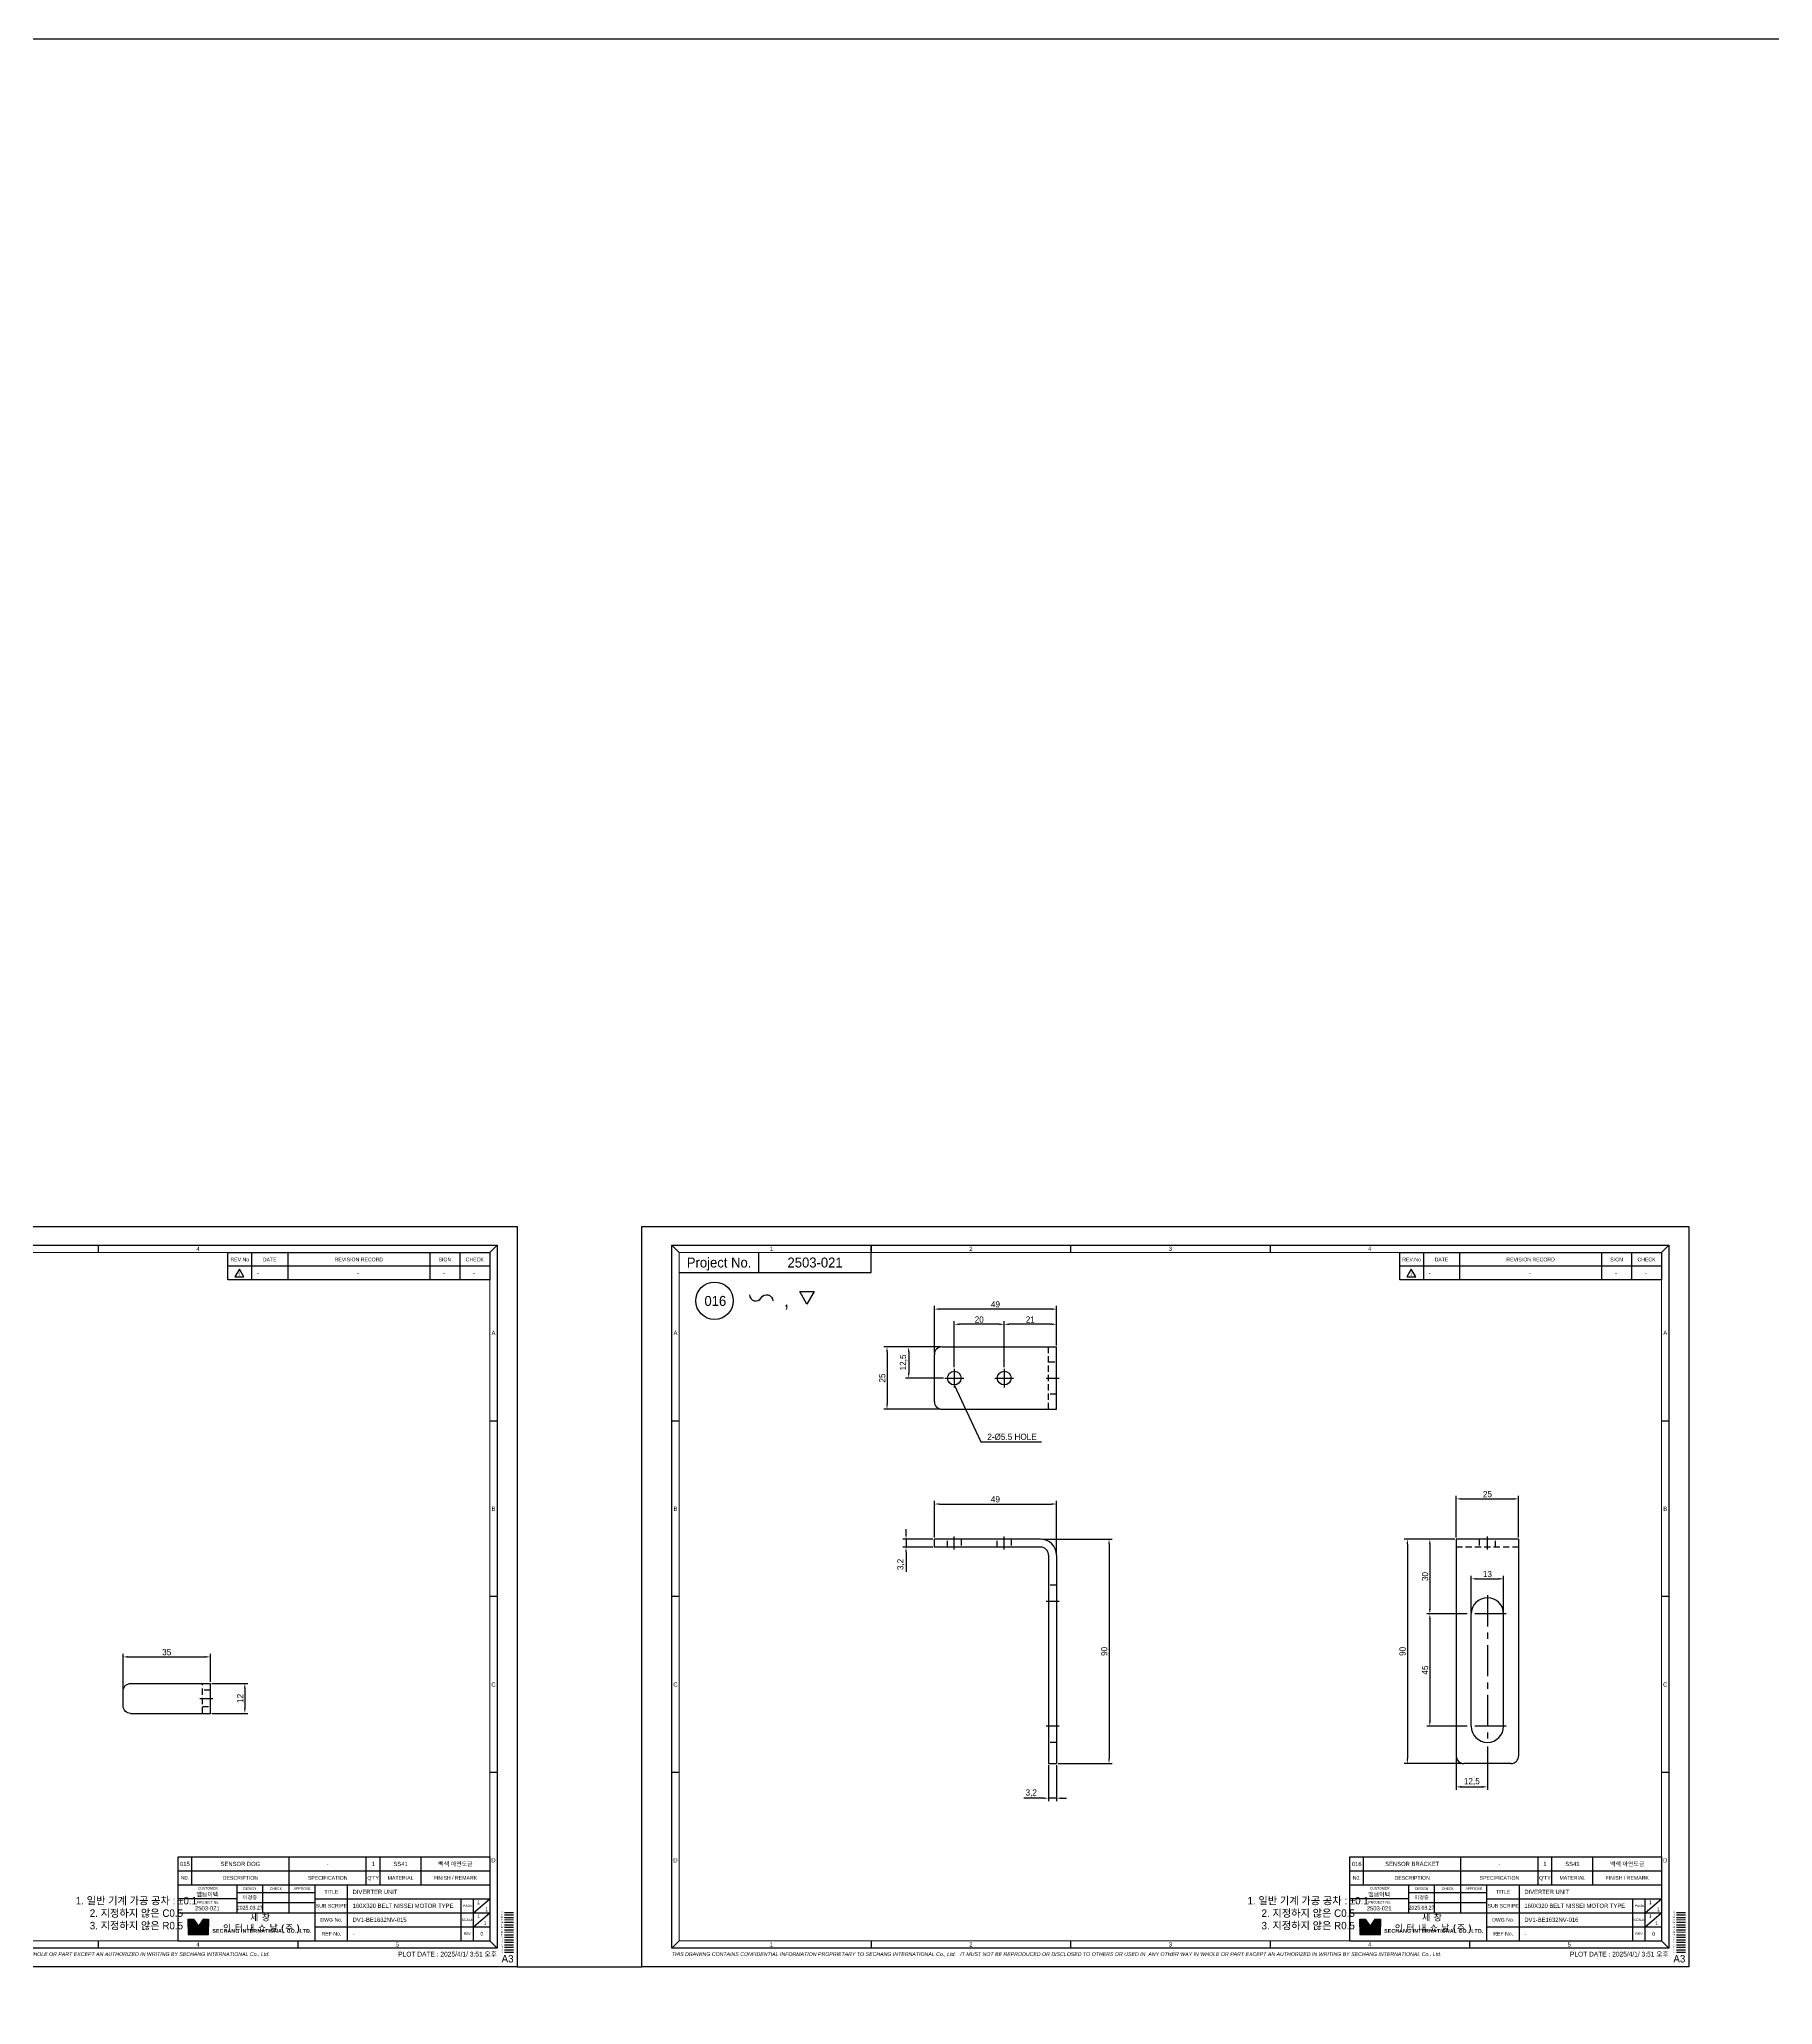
# Model space of a CAD drawing. Header units: inches. Extents: x 0 to 23821, y 0 to 11279.
# Drawn here: x 19118 to 19814, y 4941 to 5729 of the extents above; entities that cross this region are included whole.
import ezdxf
from ezdxf.enums import TextEntityAlignment as Align

# ---------------------------------------------------------------- set-up
doc = ezdxf.new("R2010")
doc.units = ezdxf.units.IN
doc.header["$LTSCALE"] = 10
doc.header["$MEASUREMENT"] = 0
for name, pattern in [('CENTER', [2, 1.25, -0.25, 0.25, -0.25]), ('HIDDEN', [0.375, 0.25, -0.125]), ('PHANTOM', [2.5, 1.25, -0.25, 0.25, -0.25, 0.25, -0.25])]:
    doc.linetypes.add(name, pattern=pattern)
doc.layers.get('Defpoints').update_dxf_attribs({"color": 8})
for name, color, linetype in [('11', 1, 'CENTER'), ('22', 2, 'HIDDEN'), ('44', 4, 'Continuous'), ('55', 5, 'Continuous'), ('66', 6, 'PHANTOM'), ('77', 40, 'HIDDEN'), ('99', 181, 'Continuous'), ('A', 8, 'Continuous'), ('B', 123, 'Continuous'), ('D', 3, 'Continuous'), ('G', 231, 'Continuous'), ('T', 3, 'Continuous'), ('V', 1, 'Continuous'), ('Y', 60, 'Continuous')]:
    doc.layers.add(name, color=color, linetype=linetype)
doc.layers.add('33', color=3, linetype='PHANTOM', lineweight=9)
doc.layers.add('88', color=35, linetype='Continuous', lineweight=5)
doc.styles.add('SCI', font='')
doc.styles.get('SCI').set_extended_font_data('Gulim')
doc.dimstyles.new('SCH', dxfattribs={"dimtxt": 2.5, "dimasz": 2, "dimexe": 1.25, "dimexo": 0.625, "dimtad": 1, "dimdec": 8, "dimtxsty": 'SCI', "dimcen": 2.5, "dimclrd": 4, "dimclre": 4, "dimclrt": 7, "dimadec": 8, "dimazin": 2, "dimtfac": 1, "dimtdec": 8, "dimtmove": 0, "dimatfit": 3, "dimfxl": 1, "dimarcsym": 0})

# ---------------------------------------------------------------- blocks, each defined once
blk = doc.blocks.new('A$C1d3b0f96')
for p, q in [((42.6, 3.2), (0, 3.2)), ((0, 0), (0, 3.2)), ((42.6, 0), (0, 0)), ((45.8, -3.2), (45.8, -86.8)), ((49, -3.2), (49, -86.8)), ((45.8, -86.8), (49, -86.8))]:
    blk.add_line(p, q)
for radius in [6.4, 3.2]:
    blk.add_arc((42.6, -3.2), radius, 0, 90)
at = {"layer": '11'}
for p, q in [((8, -1), (8, 4.2)), ((28, -1), (28, 4.2)), ((50, -21.8), (44.8, -21.8)), ((50, -71.8), (44.8, -71.8))]:
    blk.add_line(p, q, dxfattribs=at)
at = {"layer": '22'}
for p, q in [((5.25, 0), (5.25, 3.2)), ((10.75, 3.2), (10.75, 0)), ((25.25, 0), (25.25, 3.2)), ((30.75, 3.2), (30.75, 0)), ((49, -15.3), (45.8, -15.3)), ((49, -78.3), (45.8, -78.3))]:
    blk.add_line(p, q, dxfattribs=at)
blk = doc.blocks.new('A$C523db8ad')
for p, q in [((-8, -9.5), (-8, 9.5)), ((-5, 12.5), (41, 12.5)), ((41, -12.5), (41, 12.5)), ((-5, -12.5), (41, -12.5))]:
    blk.add_line(p, q)
for centre in [(0, 0), (20, 0)]:
    blk.add_circle(centre, 2.75)
for centre, start, end in [((-5, 9.5), 90, 180), ((-5, -9.5), 180, 270)]:
    blk.add_arc(centre, 3, start, end)
at = {"layer": '11'}
for p, q in [((-3.75, 0), (3.75, 0)), ((0, 3.75), (0, -3.75)), ((16.25, 0), (23.75, 0)), ((20, 3.75), (20, -3.75)), ((36.8, 0), (42, 0))]:
    blk.add_line(p, q, dxfattribs=at)
at = {"layer": '22'}
for p, q in [((37.8, -12.5), (37.8, 12.5)), ((37.8, 6.5), (41, 6.5)), ((41, -6.5), (37.8, -6.5))]:
    blk.add_line(p, q, dxfattribs=at)
blk = doc.blocks.new('A$C93ce2f4b')
for p, q in [((12.5, 0), (-12.5, 0)), ((-12.5, 0), (-12.5, -87)), ((12.5, 0), (12.5, -87)), ((-6.5, -75), (-6.5, -30)), ((6.5, -75), (6.5, -30)), ((9.5, -90), (-9.5, -90))]:
    blk.add_line(p, q)
for centre, radius, start, end in [((0, -30), 6.5, 0, 180), ((0, -75), 6.5, 180, 0), ((-9.5, -87, 0), 3, 180, 270), ((9.5, -87), 3, 270, 0)]:
    blk.add_arc(centre, radius, start, end)
at = {"layer": '11'}
for p, q in [((0, -4.2), (0, 1)), ((0, -22.5), (0, -82.5)), ((7.5, -30), (-7.5, -30)), ((7.5, -75), (-7.5, -75))]:
    blk.add_line(p, q, dxfattribs=at)
at = {"layer": '22'}
for p, q in [((-3.3, 0), (-3.3, -3.2)), ((3.3, -3.2), (3.3, 0)), ((12.5, -3.2), (-12.5, -3.2))]:
    blk.add_line(p, q, dxfattribs=at)
blk = doc.blocks.new('*D1176')
at = {"color": 4, "lineweight": -2, "transparency": 16777216}
for p, q in [((19479.73, 5204.63), (19465.79, 5204.63)), ((19467.04, 5202.63), (19467.04, 5194.13)), ((19480.98, 5192.13), (19465.79, 5192.13))]:
    blk.add_line(p, q, dxfattribs=at)
at = {"color": 4, "transparency": 16777216}
for points in [[(19466.71, 5202.63), (19467.37, 5202.63), (19467.04, 5204.63)], [(19466.71, 5194.13), (19467.37, 5194.13), (19467.04, 5192.13)]]:
    blk.add_solid(points, dxfattribs=at)
at = {"layer": 'Defpoints', "color": 0, "transparency": 16777216}
for p in [(19480.35, 5204.63), (19467.04, 5192.13), (19481.6, 5192.13)]:
    blk.add_point(p, dxfattribs=at)
at = {"color": 7, "transparency": 16777216, "insert": (19464.98, 5198.38), "char_height": 2.5, "attachment_point": 5, "rotation": 90, "style": 'SCI'}
blk.add_mtext('12,5', dxfattribs=at)
blk = doc.blocks.new('*D1177')
at = {"color": 4, "lineweight": -2, "transparency": 16777216}
for p, q in [((19479.73, 5204.63), (19457.11, 5204.63)), ((19458.36, 5202.63), (19458.36, 5181.63)), ((19479.73, 5179.63), (19457.11, 5179.63))]:
    blk.add_line(p, q, dxfattribs=at)
at = {"color": 4, "transparency": 16777216}
for points in [[(19458.03, 5202.63), (19458.69, 5202.63), (19458.36, 5204.63)], [(19458.03, 5181.63), (19458.69, 5181.63), (19458.36, 5179.63)]]:
    blk.add_solid(points, dxfattribs=at)
at = {"layer": 'Defpoints', "color": 0, "transparency": 16777216}
for p in [(19480.35, 5204.63), (19458.36, 5179.63), (19480.35, 5179.63)]:
    blk.add_point(p, dxfattribs=at)
at = {"color": 7, "transparency": 16777216, "insert": (19456.45, 5192.13), "char_height": 2.5, "attachment_point": 5, "rotation": 90, "style": 'SCI'}
blk.add_mtext('25', dxfattribs=at)
blk = doc.blocks.new('*D1178')
at = {"color": 4, "lineweight": -2, "transparency": 16777216}
for p, q in [((19505.35, 5196.5), (19505.35, 5214.95)), ((19524.35, 5213.7), (19507.35, 5213.7)), ((19526.35, 5205.25), (19526.35, 5214.95))]:
    blk.add_line(p, q, dxfattribs=at)
at = {"color": 4, "transparency": 16777216}
for points in [[(19507.35, 5214.03), (19507.35, 5213.36), (19505.35, 5213.7)], [(19524.35, 5214.03), (19524.35, 5213.36), (19526.35, 5213.7)]]:
    blk.add_solid(points, dxfattribs=at)
at = {"layer": 'Defpoints', "color": 0, "transparency": 16777216}
for p in [(19505.35, 5213.7), (19526.35, 5204.63), (19505.35, 5195.88)]:
    blk.add_point(p, dxfattribs=at)
at = {"color": 7, "transparency": 16777216, "insert": (19515.85, 5215.61), "char_height": 2.5, "attachment_point": 5, "style": 'SCI'}
blk.add_mtext('21', dxfattribs=at)
blk = doc.blocks.new('*D1179')
at = {"color": 4, "lineweight": -2, "transparency": 16777216}
for p, q in [((19485.35, 5196.5), (19485.35, 5214.95)), ((19503.35, 5213.7), (19487.35, 5213.7)), ((19505.35, 5196.5), (19505.35, 5214.95))]:
    blk.add_line(p, q, dxfattribs=at)
at = {"color": 4, "transparency": 16777216}
for points in [[(19487.35, 5214.03), (19487.35, 5213.36), (19485.35, 5213.7)], [(19503.35, 5214.03), (19503.35, 5213.36), (19505.35, 5213.7)]]:
    blk.add_solid(points, dxfattribs=at)
at = {"layer": 'Defpoints', "color": 0, "transparency": 16777216}
for p in [(19485.35, 5213.7), (19485.35, 5195.88), (19505.35, 5195.88)]:
    blk.add_point(p, dxfattribs=at)
at = {"color": 7, "transparency": 16777216, "insert": (19495.35, 5215.6), "char_height": 2.5, "attachment_point": 5, "style": 'SCI'}
blk.add_mtext('20', dxfattribs=at)
blk = doc.blocks.new('*D1180')
at = {"color": 4, "lineweight": -2, "transparency": 16777216}
for p, q in [((19477.35, 5202.25), (19477.35, 5221.03)), ((19524.35, 5219.78), (19479.35, 5219.78)), ((19526.35, 5205.25), (19526.35, 5221.03))]:
    blk.add_line(p, q, dxfattribs=at)
at = {"color": 4, "transparency": 16777216}
for points in [[(19479.35, 5220.11), (19479.35, 5219.44), (19477.35, 5219.78)], [(19524.35, 5220.11), (19524.35, 5219.44), (19526.35, 5219.78)]]:
    blk.add_solid(points, dxfattribs=at)
at = {"layer": 'Defpoints', "color": 0, "transparency": 16777216}
for p in [(19477.35, 5219.78), (19526.35, 5204.63), (19477.35, 5201.63)]:
    blk.add_point(p, dxfattribs=at)
at = {"color": 7, "transparency": 16777216, "insert": (19501.85, 5221.69), "char_height": 2.5, "attachment_point": 5, "style": 'SCI'}
blk.add_mtext('49', dxfattribs=at)
blk = doc.blocks.new('*D1181')
at = {"color": 4, "lineweight": -2, "transparency": 16777216}
for p, q in [((19465.99, 5129.51), (19465.99, 5131.51)), ((19476.73, 5127.51), (19464.74, 5127.51)), ((19476.73, 5124.31), (19464.74, 5124.31)), ((19465.99, 5127.51), (19465.99, 5124.31)), ((19465.99, 5122.31), (19465.99, 5114.41))]:
    blk.add_line(p, q, dxfattribs=at)
at = {"color": 4, "transparency": 16777216}
for points in [[(19465.66, 5129.51), (19466.32, 5129.51), (19465.99, 5127.51)], [(19465.66, 5122.31), (19466.32, 5122.31), (19465.99, 5124.31)]]:
    blk.add_solid(points, dxfattribs=at)
at = {"layer": 'Defpoints', "color": 0, "transparency": 16777216}
for p in [(19465.99, 5124.31), (19477.35, 5127.51), (19477.35, 5124.31)]:
    blk.add_point(p, dxfattribs=at)
at = {"color": 7, "transparency": 16777216, "insert": (19463.93, 5117.36), "char_height": 2.5, "attachment_point": 5, "rotation": 90, "style": 'SCI'}
blk.add_mtext('3,2', dxfattribs=at)
blk = doc.blocks.new('*D1182')
at = {"color": 4, "lineweight": -2, "transparency": 16777216}
for p, q in [((19477.35, 5128.14), (19477.35, 5142.85)), ((19479.35, 5141.6), (19524.35, 5141.6)), ((19526.35, 5121.74), (19526.35, 5142.85))]:
    blk.add_line(p, q, dxfattribs=at)
at = {"color": 4, "transparency": 16777216}
for points in [[(19479.35, 5141.93), (19479.35, 5141.27), (19477.35, 5141.6)], [(19524.35, 5141.93), (19524.35, 5141.27), (19526.35, 5141.6)]]:
    blk.add_solid(points, dxfattribs=at)
at = {"layer": 'Defpoints', "color": 0, "transparency": 16777216}
for p in [(19526.35, 5141.6), (19477.35, 5127.51), (19526.35, 5121.11)]:
    blk.add_point(p, dxfattribs=at)
at = {"color": 7, "transparency": 16777216, "insert": (19501.85, 5143.51), "char_height": 2.5, "attachment_point": 5, "style": 'SCI'}
blk.add_mtext('49', dxfattribs=at)
blk = doc.blocks.new('*D1183')
at = {"color": 4, "lineweight": -2, "transparency": 16777216}
for p, q in [((19520.58, 5127.51), (19548.65, 5127.51)), ((19547.4, 5125.51), (19547.4, 5039.51)), ((19526.98, 5037.51), (19548.65, 5037.51))]:
    blk.add_line(p, q, dxfattribs=at)
at = {"color": 4, "transparency": 16777216}
for points in [[(19547.06, 5125.51), (19547.73, 5125.51), (19547.4, 5127.51)], [(19547.06, 5039.51), (19547.73, 5039.51), (19547.4, 5037.51)]]:
    blk.add_solid(points, dxfattribs=at)
at = {"layer": 'Defpoints', "color": 0, "transparency": 16777216}
for p in [(19519.95, 5127.51), (19526.35, 5037.51), (19547.4, 5037.51)]:
    blk.add_point(p, dxfattribs=at)
at = {"color": 7, "transparency": 16777216, "insert": (19545.49, 5082.51), "char_height": 2.5, "attachment_point": 5, "rotation": 90, "style": 'SCI'}
blk.add_mtext('90', dxfattribs=at)
blk = doc.blocks.new('*D1184')
at = {"color": 4, "lineweight": -2, "transparency": 16777216}
for p, q in [((19523.15, 5036.89), (19523.15, 5022.38)), ((19526.35, 5036.89), (19526.35, 5022.38)), ((19521.15, 5023.63), (19513.25, 5023.63)), ((19526.35, 5023.63), (19523.15, 5023.63)), ((19528.35, 5023.63), (19530.35, 5023.63))]:
    blk.add_line(p, q, dxfattribs=at)
at = {"color": 4, "transparency": 16777216}
for points in [[(19521.15, 5023.96), (19521.15, 5023.29), (19523.15, 5023.63)], [(19528.35, 5023.96), (19528.35, 5023.29), (19526.35, 5023.63)]]:
    blk.add_solid(points, dxfattribs=at)
at = {"layer": 'Defpoints', "color": 0, "transparency": 16777216}
for p in [(19523.15, 5037.51), (19526.35, 5037.51), (19523.15, 5023.63)]:
    blk.add_point(p, dxfattribs=at)
at = {"color": 7, "transparency": 16777216, "insert": (19516.2, 5025.69), "char_height": 2.5, "attachment_point": 5, "style": 'SCI'}
blk.add_mtext('3,2', dxfattribs=at)
blk = doc.blocks.new('*D1185')
at = {"color": 4, "lineweight": -2, "transparency": 16777216}
for p, q in [((19692.68, 5098.14), (19692.68, 5112.85)), ((19694.68, 5111.6), (19703.68, 5111.6)), ((19705.68, 5098.14), (19705.68, 5112.85))]:
    blk.add_line(p, q, dxfattribs=at)
at = {"color": 4, "transparency": 16777216}
for points in [[(19694.68, 5111.94), (19694.68, 5111.27), (19692.68, 5111.6)], [(19703.68, 5111.94), (19703.68, 5111.27), (19705.68, 5111.6)]]:
    blk.add_solid(points, dxfattribs=at)
at = {"layer": 'Defpoints', "color": 0, "transparency": 16777216}
for p in [(19705.68, 5111.6), (19692.68, 5097.51), (19705.68, 5097.51)]:
    blk.add_point(p, dxfattribs=at)
at = {"color": 7, "transparency": 16777216, "insert": (19699.18, 5113.51), "char_height": 2.5, "attachment_point": 5, "style": 'SCI'}
blk.add_mtext('13', dxfattribs=at)
blk = doc.blocks.new('*D1186')
at = {"color": 4, "lineweight": -2, "transparency": 16777216}
for p, q in [((19686.06, 5127.51), (19674.83, 5127.51)), ((19676.08, 5125.51), (19676.08, 5099.51)), ((19691.06, 5097.51), (19674.83, 5097.51))]:
    blk.add_line(p, q, dxfattribs=at)
at = {"color": 4, "transparency": 16777216}
for points in [[(19675.74, 5125.51), (19676.41, 5125.51), (19676.08, 5127.51)], [(19675.74, 5099.51), (19676.41, 5099.51), (19676.08, 5097.51)]]:
    blk.add_solid(points, dxfattribs=at)
at = {"layer": 'Defpoints', "color": 0, "transparency": 16777216}
for p in [(19686.68, 5127.51), (19676.08, 5097.51), (19691.68, 5097.51)]:
    blk.add_point(p, dxfattribs=at)
at = {"color": 7, "transparency": 16777216, "insert": (19674.17, 5112.51), "char_height": 2.5, "attachment_point": 5, "rotation": 90, "style": 'SCI'}
blk.add_mtext('30', dxfattribs=at)
blk = doc.blocks.new('*D1187')
at = {"color": 4, "lineweight": -2, "transparency": 16777216}
for p, q in [((19691.06, 5097.51), (19674.83, 5097.51)), ((19676.08, 5095.51), (19676.08, 5054.51)), ((19691.06, 5052.51), (19674.83, 5052.51))]:
    blk.add_line(p, q, dxfattribs=at)
at = {"color": 4, "transparency": 16777216}
for points in [[(19675.74, 5095.51), (19676.41, 5095.51), (19676.08, 5097.51)], [(19675.74, 5054.51), (19676.41, 5054.51), (19676.08, 5052.51)]]:
    blk.add_solid(points, dxfattribs=at)
at = {"layer": 'Defpoints', "color": 0, "transparency": 16777216}
for p in [(19691.68, 5097.51), (19676.08, 5052.51), (19691.68, 5052.51)]:
    blk.add_point(p, dxfattribs=at)
at = {"color": 7, "transparency": 16777216, "insert": (19674.17, 5075.01), "char_height": 2.5, "attachment_point": 5, "rotation": 90, "style": 'SCI'}
blk.add_mtext('45', dxfattribs=at)
blk = doc.blocks.new('*D1188')
at = {"color": 4, "lineweight": -2, "transparency": 16777216}
for p, q in [((19686.06, 5127.51), (19665.81, 5127.51)), ((19667.06, 5125.51), (19667.06, 5039.51)), ((19689.06, 5037.51), (19665.81, 5037.51))]:
    blk.add_line(p, q, dxfattribs=at)
at = {"color": 4, "transparency": 16777216}
for points in [[(19666.72, 5125.51), (19667.39, 5125.51), (19667.06, 5127.51)], [(19666.72, 5039.51), (19667.39, 5039.51), (19667.06, 5037.51)]]:
    blk.add_solid(points, dxfattribs=at)
at = {"layer": 'Defpoints', "color": 0, "transparency": 16777216}
for p in [(19686.68, 5127.51), (19667.06, 5037.51), (19689.68, 5037.51)]:
    blk.add_point(p, dxfattribs=at)
at = {"color": 7, "transparency": 16777216, "insert": (19665.15, 5082.51), "char_height": 2.5, "attachment_point": 5, "rotation": 90, "style": 'SCI'}
blk.add_mtext('90', dxfattribs=at)
blk = doc.blocks.new('*D1189')
at = {"color": 4, "lineweight": -2, "transparency": 16777216}
for p, q in [((19686.68, 5128.14), (19686.68, 5144.91)), ((19688.68, 5143.66), (19709.68, 5143.66)), ((19711.68, 5128.14), (19711.68, 5144.91))]:
    blk.add_line(p, q, dxfattribs=at)
at = {"color": 4, "transparency": 16777216}
for points in [[(19688.68, 5144), (19688.68, 5143.33), (19686.68, 5143.66)], [(19709.68, 5144), (19709.68, 5143.33), (19711.68, 5143.66)]]:
    blk.add_solid(points, dxfattribs=at)
at = {"layer": 'Defpoints', "color": 0, "transparency": 16777216}
for p in [(19711.68, 5143.66), (19686.68, 5127.51), (19711.68, 5127.51)]:
    blk.add_point(p, dxfattribs=at)
at = {"color": 7, "transparency": 16777216, "insert": (19699.18, 5145.57), "char_height": 2.5, "attachment_point": 5, "style": 'SCI'}
blk.add_mtext('25', dxfattribs=at)
blk = doc.blocks.new('*D1190')
at = {"color": 4, "lineweight": -2, "transparency": 16777216}
for p, q in [((19686.68, 5039.89), (19686.68, 5026.92)), ((19699.18, 5044.39), (19699.18, 5026.92)), ((19688.68, 5028.17), (19697.18, 5028.17))]:
    blk.add_line(p, q, dxfattribs=at)
at = {"color": 4, "transparency": 16777216}
for points in [[(19688.68, 5028.5), (19688.68, 5027.83), (19686.68, 5028.17)], [(19697.18, 5028.5), (19697.18, 5027.83), (19699.18, 5028.17)]]:
    blk.add_solid(points, dxfattribs=at)
at = {"layer": 'Defpoints', "color": 0, "transparency": 16777216}
for p in [(19699.18, 5045.01), (19686.68, 5040.51), (19699.18, 5028.17)]:
    blk.add_point(p, dxfattribs=at)
at = {"color": 7, "transparency": 16777216, "insert": (19692.93, 5030.23), "char_height": 2.5, "attachment_point": 5, "style": 'SCI'}
blk.add_mtext('12,5', dxfattribs=at)
blk = doc.blocks.new('A$C041d859d')
for p, q in [((-35, 3), (-35, -3)), ((-32, 6), (0, 6)), ((0, 6), (0, -6)), ((-32, -6), (0, -6))]:
    blk.add_line(p, q)
for centre, start, end in [((-32, 3), 90, 180), ((-32, -3), 180, 270)]:
    blk.add_arc(centre, 3, start, end)
at = {"layer": '11'}
blk.add_line((-4.2, 0), (1, 0), dxfattribs=at)
at = {"layer": '22'}
for p, q in [((-3.2, 6), (-3.2, -6)), ((-3.2, 3.3), (0, 3.3)), ((0, -3.3), (-3.2, -3.3))]:
    blk.add_line(p, q, dxfattribs=at)
blk = doc.blocks.new('*D1299')
at = {"color": 4, "lineweight": -2, "transparency": 16777216}
for p, q in [((19151.95, 5067.26), (19151.95, 5081.54)), ((19153.95, 5080.29), (19184.95, 5080.29)), ((19186.95, 5070.26), (19186.95, 5081.54))]:
    blk.add_line(p, q, dxfattribs=at)
at = {"color": 4, "transparency": 16777216}
for points in [[(19153.95, 5080.63), (19153.95, 5079.96), (19151.95, 5080.29)], [(19184.95, 5080.63), (19184.95, 5079.96), (19186.95, 5080.29)]]:
    blk.add_solid(points, dxfattribs=at)
at = {"layer": 'Defpoints', "color": 0, "transparency": 16777216}
for p in [(19186.95, 5080.29), (19186.95, 5069.64), (19151.95, 5066.64)]:
    blk.add_point(p, dxfattribs=at)
at = {"color": 7, "transparency": 16777216, "insert": (19169.45, 5082.2), "char_height": 2.5, "attachment_point": 5, "style": 'SCI'}
blk.add_mtext('35', dxfattribs=at)
blk = doc.blocks.new('*D1300')
at = {"color": 4, "lineweight": -2, "transparency": 16777216}
for p, q in [((19187.57, 5069.64), (19202.02, 5069.64)), ((19200.77, 5067.64), (19200.77, 5059.64)), ((19187.57, 5057.64), (19202.02, 5057.64))]:
    blk.add_line(p, q, dxfattribs=at)
at = {"color": 4, "transparency": 16777216}
for points in [[(19200.44, 5067.64), (19201.1, 5067.64), (19200.77, 5069.64)], [(19200.44, 5059.64), (19201.1, 5059.64), (19200.77, 5057.64)]]:
    blk.add_solid(points, dxfattribs=at)
at = {"layer": 'Defpoints', "color": 0, "transparency": 16777216}
for p in [(19186.95, 5069.64), (19186.95, 5057.64), (19200.77, 5057.64)]:
    blk.add_point(p, dxfattribs=at)
at = {"color": 7, "transparency": 16777216, "insert": (19198.86, 5063.64), "char_height": 2.5, "attachment_point": 5, "rotation": 90, "style": 'SCI'}
blk.add_mtext('12', dxfattribs=at)
blk = doc.blocks.new('A$C5b8731fd')
for p, q in [((0, 0), (-2.25, -3.9)), ((2.25, -3.9), (0, 0)), ((-2.25, -3.9), (2.25, -3.9))]:
    blk.add_line(p, q)
blk = doc.blocks.new('SECHANG REV')
at = {"color": 7}
blk.add_line((-52.5, 0), (-52.5, 5.5), dxfattribs=at)
blk.add_line((52.5, 0), (-52.5, 0))
at = {"color": 3}
for p, q in [((-43, 5.5), (-43, 0)), ((-28.5, 5.5), (-28.5, 0)), ((28.5, 5.5), (28.5, 0)), ((40.5, 5.5), (40.5, 0)), ((52.5, 5.5), (52.5, 0))]:
    blk.add_line(p, q, dxfattribs=at)
blk = doc.blocks.new('A$C84edc88f')
h = blk.add_hatch(color=5)
h.dxf.hatch_style = 1
h.paths.add_polyline_path([(145.04, -139), (144.1, -139), (144.1, -140.4), (145.97, -140.4)])
h.paths.add_polyline_path([(148.03, -139), (147.09, -139), (146.16, -140.4), (148.03, -140.4)])
h.paths.add_polyline_path([(148.03, -140.5), (144.1, -140.5), (144.1, -141.9), (148.03, -141.9)])
at = {"color": 2}
for p, q in [((6, -3.75), (7.5, -5.25)), ((46, -5), (46, -3.75)), ((46, -3.75), (46, -5.25)), ((86, -3.75), (86, -5.25)), ((126, -3.75), (126, -5.25)), ((206, -3.75), (204.5, -5.25)), ((7.5, -143.25), (6, -144.75)), ((46, -143.25), (46, -144.75)), ((86, -143.25), (86, -144.75)), ((126, -143.25), (126, -144.75)), ((166, -143.25), (166, -144.75)), ((204.5, -143.25), (206, -144.75))]:
    blk.add_line(p, q, dxfattribs=at)
at = {"color": 40}
for p, q in [((23.5, -9.25), (23.5, -5.25)), ((46, -9.25), (46, -5.25))]:
    blk.add_line(p, q, dxfattribs=at)
at = {"color": 3}
blk.add_line((152, -5.25), (204.5, -5.25), dxfattribs=at)
blk.add_line((152, -5.25), (204.5, -5.25), dxfattribs=at)
for p, q in [((6, -39), (7.5, -39)), ((204.5, -39), (206, -39)), ((7.5, -74.25), (6, -74.25)), ((206, -74.25), (204.5, -74.25)), ((7.5, -109.5), (6, -109.5)), ((206, -109.5), (204.5, -109.5)), ((142, -126.45), (204.5, -126.45)), ((142, -143.25), (142, -126.45)), ((142, -129.25), (204.5, -129.25)), ((204.5, -126.45), (204.5, -143.25)), ((142, -132.05), (204.5, -132.05)), ((153.75, -132.05), (153.75, -137.65)), ((153.75, -133.55), (169.5, -133.55)), ((159, -137.65), (159, -132.05)), ((164.25, -137.65), (164.25, -132.05)), ((169.5, -143.25), (169.5, -132.05)), ((142, -137.65), (204.5, -137.65)), ((198.75, -143.25), (198.75, -134.85)), ((201.25, -137.65), (204.5, -134.85)), ((201.25, -143.25), (201.25, -134.85)), ((201.25, -140.45), (204.5, -137.65)), ((207.48, -137.56), (209.29, -137.56)), ((144, -140.45), (144, -138.9)), ((144, -138.9), (145.1, -138.9)), ((144, -140.45), (144, -142)), ((144.1, -140.4), (144.1, -139)), ((144.1, -139), (145.04, -139)), ((145.97, -140.4), (144.1, -140.4)), ((148.03, -140.5), (144.1, -140.5)), ((144.1, -140.5), (144.1, -141.9)), ((145.04, -139), (145.97, -140.4)), ((145.1, -138.9), (146.07, -140.36)), ((147.04, -138.9), (146.07, -140.36)), ((147.09, -139), (146.16, -140.4)), ((148.03, -140.4), (146.16, -140.4)), ((147.04, -138.9), (148.13, -138.9)), ((147.09, -139), (148.03, -139)), ((148.03, -139), (148.03, -140.4)), ((148.03, -141.9), (148.03, -140.5)), ((148.13, -138.9), (148.13, -140.45)), ((148.13, -142), (148.13, -140.45)), ((142, -143.25), (204.5, -143.25)), ((144, -142), (148.13, -142)), ((144.1, -141.9), (148.03, -141.9))]:
    blk.add_line(p, q)
at = {"color": 1}
blk.add_lwpolyline([(0, 0), (210, 0), (210, -148.5), (0, -148.5)], close=True, dxfattribs=at)
at = {"color": 2}
blk.add_lwpolyline([(6, -3.75), (206, -3.75), (206, -144.75), (6, -144.75)], close=True, dxfattribs=at)
at = {"const_width": 0.2}
blk.add_lwpolyline([(7.5, -5.25), (204.5, -5.25), (204.5, -143.25), (7.5, -143.25)], close=True, dxfattribs=at)
at = {"color": 40}
blk.add_lwpolyline([(7.5, -9.25), (46, -9.25)], dxfattribs=at)
blk.add_lwpolyline([(21.6, -13.7, 0.767327), (23.94, -14.33, -0.767327), (26.27, -14.95)], format="xyb")
blk.add_lwpolyline([(33.12, -15.57), (31.67, -13.07), (34.56, -13.07)], close=True)
blk.add_circle((14.59, -14.92), 3.75)
at = {"layer": '11'}
blk.add_line((207.48, -138.06), (209.29, -138.06), dxfattribs=at)
at = {"layer": '22'}
blk.add_line((207.48, -138.56), (209.29, -138.56), dxfattribs=at)
at = {"layer": '33'}
blk.add_line((207.48, -139.06), (209.29, -139.06), dxfattribs=at)
at = {"layer": '44'}
blk.add_line((207.48, -139.56), (209.29, -139.56), dxfattribs=at)
at = {"layer": '55'}
blk.add_line((207.48, -140.06), (209.29, -140.06), dxfattribs=at)
at = {"layer": '66'}
blk.add_line((207.48, -140.56), (209.29, -140.56), dxfattribs=at)
at = {"layer": '77'}
blk.add_line((207.48, -141.06), (209.29, -141.06), dxfattribs=at)
at = {"layer": '88'}
blk.add_line((207.48, -141.56), (209.29, -141.56), dxfattribs=at)
at = {"layer": '99'}
blk.add_line((207.48, -142.06), (209.29, -142.06), dxfattribs=at)
at = {"layer": 'A'}
blk.add_line((207.48, -142.56), (209.29, -142.56), dxfattribs=at)
at = {"layer": 'B'}
blk.add_line((207.48, -143.06), (209.29, -143.06), dxfattribs=at)
at = {"layer": 'D'}
for p, q in [((144.75, -129.25), (144.75, -126.45)), ((144.75, -132.05), (144.75, -129.25)), ((164.25, -129.25), (164.25, -126.45)), ((164.25, -132.05), (164.25, -129.25)), ((179.75, -129.25), (179.75, -126.45)), ((179.75, -132.05), (179.75, -129.25)), ((182.5, -129.25), (182.5, -126.45)), ((182.5, -132.05), (182.5, -129.25)), ((190.75, -129.25), (190.75, -126.45)), ((190.75, -132.05), (190.75, -129.25)), ((176, -143.25), (176, -132.05)), ((153.75, -134.85), (142, -134.85)), ((153.75, -135.6), (169.5, -135.6)), ((169.5, -134.85), (204.5, -134.85)), ((169.5, -140.45), (204.5, -140.45)), ((207.48, -143.56), (209.29, -143.56))]:
    blk.add_line(p, q, dxfattribs=at)
at = {"layer": 'G'}
blk.add_line((207.48, -144.06), (209.29, -144.06), dxfattribs=at)
at = {"layer": 'T'}
blk.add_line((207.48, -144.56), (209.29, -144.56), dxfattribs=at)
at = {"layer": 'V'}
blk.add_line((207.48, -145.56), (209.29, -145.56), dxfattribs=at)
at = {"layer": 'Y'}
blk.add_line((207.48, -145.06), (209.29, -145.06), dxfattribs=at)
for name, p, xscale, yscale, zscale in [('SECHANG REV', (178.25, -8), 0.5, 0.5, 0.5), ('SECHANG REV', (178.25, -10.75), 0.5, 0.5, 0.5), ('A$C5b8731fd', (154.3, -8.58), 0.3999999999999999, 0.3999999999999999, 0.3999999999999999)]:
    blk.add_blockref(name, p, dxfattribs=dict(xscale=xscale, yscale=yscale, zscale=zscale))
at = {"style": 'SCI'}
for s, height, p in [('Project No.', 2, (15.5, -7.25)), (',', 2.93, (29.01, -14.72)), ('N0.', 0.75, (143.38, -130.65)), ('DESCRIPTION', 0.75, (154.5, -130.65)), ('SPECIFICATION', 0.75, (172, -130.65)), ("Q'TY", 0.75, (181.12, -130.65)), ('MATERIAL', 0.75, (186.62, -130.65)), ('FINISH / REMARK', 0.75, (197.62, -130.65)), ('이경중', 0.75, (156.38, -134.57)), ('0', 0.3, (206.98, -137.54))]:
    blk.add_text(s, height=height, dxfattribs=at).set_placement(p, align=Align.MIDDLE_CENTER)
at = {"color": 2, "style": 'SCI'}
blk.add_text('1', height=0.5, dxfattribs=at).set_placement((26, -4.38), align=Align.MIDDLE_CENTER)
at = {"style": 'SCI'}
for p in [(157.84, -9.77), (177.93, -9.77), (195.18, -9.77), (201.18, -9.77)]:
    blk.add_text('-', height=0.75, dxfattribs=at).set_placement(p)
at = {"linetype": 'Continuous', "style": 'SCI'}
blk.add_text('PLOT DATE : 2025/4/1/ 3:51 오후', height=0.96, dxfattribs=at).set_placement((205.93, -146.42), align=Align.RIGHT)
at = {"color": 2, "style": 'SCI'}
blk.add_text('A3', height=1.5, dxfattribs=at).set_placement((209.28, -148.06), align=Align.BOTTOM_RIGHT)
at = {"color": 2, "attachment_point": 5, "style": 'SCI'}
for s, insert, char_height, width in [('1', (26, -4.5), 0.85, 40), ('2', (66, -4.5), 0.85, 40), ('3', (106, -4.5), 0.85, 40), ('4', (146, -4.5), 0.85, 40), ('A', (6.75, -21.37), 0.85, 1.5), ('A', (205.25, -21.37), 0.85, 1.5), ('B', (6.75, -56.62), 0.85, 1.5), ('B', (205.25, -56.62), 0.85, 1.5), ('C', (6.75, -91.88), 0.85, 1.5), ('C', (205.25, -91.88), 0.85, 1.5), ('D', (6.75, -127.12), 0.85, 1.5), ('D', (205.25, -127.12), 0.85, 1.5), ('1. 일반 기계 가공 공차 : ±0.1\\P2. 지정하지 않은 C0.5\\P3. 지정하지 않은 R0.5', (133.64, -137.8), 1.5, 41.7909), ('1', (26, -144), 0.85, 40), ('2', (66, -144), 0.85, 40), ('3', (106, -144), 0.85, 40), ('4', (146, -144), 0.85, 40), ('5', (186, -144), 0.85, 40)]:
    blk.add_mtext(s, dxfattribs=dict(at, insert=insert, char_height=char_height, width=width))
at = {"style": 'SCI'}
for s, insert, char_height, width, attachment_point in [('REV.No', (154.38, -6.65), 0.75, 4.75, 5), ('DATE', (160.38, -6.65), 0.75, 7.25, 5), ('REVISION RECORD', (178.25, -6.65), 0.75, 28.5, 5), ('SIGN', (195.5, -6.65), 0.75, 6, 5), ('CHECK', (201.5, -6.65), 0.75, 6, 5), ('{\\fGulim|b0|i0|c129|p50;1}', (154.3, -9.56), 0.6, 1.8015, 5), (' CUSTOMER', (147.88, -132.75), 0.5, 11.75, 5), ('DESIGN', (156.38, -132.8), 0.5, 5.25, 5), ('CHECK', (161.62, -132.8), 0.5, 5.25, 5), ('APPROVE', (166.88, -132.8), 0.5, 5.25, 5), ('TITLE', (172.75, -133.45), 0.75, 6.5, 5), (' PROJECT No.', (147.88, -135.55), 0.5, 11.75, 5), ('SUB SCRIPE', (172.75, -136.25), 0.75, 6.5, 5), (' PAGE', (200, -136.25), 0.5, 2.5, 5), ('\\pi0.71363;1', (201.25, -135.55), 0.75, 1.625, 4), ('\\pi0.71363;1', (202.88, -136.95), 0.75, 1.625, 4), ('{\\fGulim|b1|i0|c129|p50;\\T1.45;세창 인터내쇼날(주)}', (158.82, -139.82), 1.25, 19.3667, 5), ('{\\fGulim|b1|i0|c129|p50;\\T1.05;SECHANG INTERNATIONAL CO., LTD.}', (158.82, -141.37), 0.75, 19.3667, 5), ('DWG No.', (172.75, -139.05), 0.75, 6.5, 5), ('REF No.', (172.75, -141.85), 0.75, 6.5, 5), ('SCALE', (200, -139.05), 0.5, 2.5, 5), ('REV', (200, -141.85), 0.5, 2.5, 5), ('\\pi0.71363;1', (201.25, -138.35), 0.75, 1.625, 4)]:
    blk.add_mtext(s, dxfattribs=dict(at, insert=insert, char_height=char_height, width=width, attachment_point=attachment_point))
at = {"color": 3, "insert": (6, -146), "char_height": 0.75, "width": 200.0119, "attachment_point": 4, "style": 'SCI'}
blk.add_mtext('{\\fArial|b0|i1|c0|p34;THIS DRAWING CONTAINS CONFIDENTIAL INFORMATION PROPRIETARY TO SECHANG INTERNATIONAL Co., Ltd.   IT MUST NOT BE REPRODUCED OR DISCLOSED TO OTHERS OR USED IN  ANY OTHER WAY IN WHOLE OR PART EXCEPT AN AUTHORIZED IN WRITING BY SECHANG INTERNATIONAL Co., Ltd.  }', dxfattribs=at)
at = {"layer": '11', "style": 'SCI'}
blk.add_text('11', height=0.3, dxfattribs=at).set_placement((206.98, -138.04), align=Align.MIDDLE_CENTER)
at = {"layer": '22', "style": 'SCI'}
blk.add_text('22', height=0.3, dxfattribs=at).set_placement((206.98, -138.54), align=Align.MIDDLE_CENTER)
at = {"layer": '33', "style": 'SCI'}
blk.add_text('33', height=0.3, dxfattribs=at).set_placement((206.98, -139.04), align=Align.MIDDLE_CENTER)
at = {"layer": '44', "style": 'SCI'}
blk.add_text('44', height=0.3, dxfattribs=at).set_placement((206.98, -139.54), align=Align.MIDDLE_CENTER)
at = {"layer": '55', "style": 'SCI'}
blk.add_text('55', height=0.3, dxfattribs=at).set_placement((206.98, -140.04), align=Align.MIDDLE_CENTER)
at = {"layer": '66', "style": 'SCI'}
blk.add_text('66', height=0.3, dxfattribs=at).set_placement((206.98, -140.54), align=Align.MIDDLE_CENTER)
at = {"layer": '77', "style": 'SCI'}
blk.add_text('77', height=0.3, dxfattribs=at).set_placement((206.98, -141.04), align=Align.MIDDLE_CENTER)
at = {"layer": '88', "style": 'SCI'}
blk.add_text('88', height=0.3, dxfattribs=at).set_placement((206.98, -141.54), align=Align.MIDDLE_CENTER)
at = {"layer": '99', "style": 'SCI'}
blk.add_text('99', height=0.3, dxfattribs=at).set_placement((206.98, -142.04), align=Align.MIDDLE_CENTER)
at = {"layer": 'A', "style": 'SCI'}
blk.add_text('A', height=0.3, dxfattribs=at).set_placement((206.98, -142.54), align=Align.MIDDLE_CENTER)
at = {"layer": 'B', "style": 'SCI'}
blk.add_text('B', height=0.3, dxfattribs=at).set_placement((206.98, -143.04), align=Align.MIDDLE_CENTER)
at = {"layer": 'D', "style": 'SCI'}
blk.add_text('D', height=0.3, dxfattribs=at).set_placement((206.98, -143.54), align=Align.MIDDLE_CENTER)
at = {"layer": 'G', "style": 'SCI'}
blk.add_text('G', height=0.3, dxfattribs=at).set_placement((206.98, -144.04), align=Align.MIDDLE_CENTER)
at = {"layer": 'T', "style": 'SCI'}
blk.add_text('T', height=0.3, dxfattribs=at).set_placement((206.98, -144.54), align=Align.MIDDLE_CENTER)
at = {"layer": 'V', "style": 'SCI'}
blk.add_text('V', height=0.3, dxfattribs=at).set_placement((206.98, -145.54), align=Align.MIDDLE_CENTER)
at = {"layer": 'Y', "style": 'SCI'}
blk.add_text('Y', height=0.3, dxfattribs=at).set_placement((206.98, -145.04), align=Align.MIDDLE_CENTER)

msp = doc.modelspace()

# ---------------------------------------------------------------- linework, layer by layer
at = {"color": 40}
for p, q in [((19407, 5234.4621525), (19407, 5242.4621525)), ((19452, 5234.4621525), (19452, 5242.4621525))]:
    msp.add_line(p, q, dxfattribs=at)
at = {"color": 2}
msp.add_line((19452, 5245.4621525), (19452, 5242.4621525), dxfattribs=at)
msp.add_lwpolyline([(16750, 4213.4621525), (20898.11994043, 4213.4621525), (20898.11994043, 5729.04840266), (16750, 5729.04840266)], close=True)
at = {"color": 40}
msp.add_lwpolyline([(19375, 5234.4621525), (19452, 5234.4621525)], dxfattribs=at)
at = {"layer": 'Defpoints', "color": 8}
msp.add_line((19310, 4955.9621525), (19360, 4955.9621525), dxfattribs=at)

# ---------------------------------------------------------------- block references
at = {"xscale": 2, "yscale": 2, "zscale": 2}
for p in [(18890, 5252.9621525), (19360, 5252.9621525)]:
    msp.add_blockref('A$C84edc88f', p, dxfattribs=at)
for name, p in [('A$C523db8ad', (19485.35191547, 5192.12514253)), ('A$C1d3b0f96', (19477.35191547, 5124.31492422)), ('A$C93ce2f4b', (19699.18102986, 5127.51492422))]:
    msp.add_blockref(name, p)
at = {"xscale": -1, "rotation": 180}
msp.add_blockref('A$C041d859d', (19186.94782384, 5063.63976619), dxfattribs=at)

# ---------------------------------------------------------------- texts
at = {"style": 'SCI'}
for s, height, p in [('Project No.', 4, (19391, 5238.4621525)), ('2503-021', 4, (19429.5, 5238.4621525)), ('016', 4, (19389.49194162, 5223.06260587)), ('015', 1.7, (19176.75, 4997.2621525)), ('SENSOR DOG', 1.7, (19199, 4997.2621525)), ('1', 1.7, (19252.25, 4997.2621525)), ('SS41', 1.7, (19263.25, 4997.2621525)), ('백색 아연도금', 1.7, (19285.25, 4997.2621525)), ('016', 1.7, (19646.75, 4997.2621525)), ('SENSOR BRACKET', 1.7, (19669, 4997.2621525)), ('1', 1.7, (19722.25, 4997.2621525)), ('SS41', 1.7, (19733.25, 4997.2621525)), ('백색 아연도금', 1.7, (19755.25, 4997.2621525)), ('-', 1.7, (19234, 4997.2621525)), ('-', 1.7, (19704, 4997.2621525)), ('엠브이텍', 1.7, (19185.75, 4985.06572651)), ('엠브이텍', 1.7, (19655.75, 4985.06572651)), ('2503-021', 1.7, (19185.75, 4979.46572651)), ('2025.03.27', 1.5, (19202.75, 4979.7121525)), ('1', 1.5, (19297.09621973, 4973.52772756)), ('2503-021', 1.7, (19655.75, 4979.46572651)), ('2025.03.27', 1.5, (19672.75, 4979.7121525)), ('1', 1.5, (19767.09621973, 4973.52772756))]:
    msp.add_text(s, height=height, dxfattribs=at).set_placement(p, align=Align.MIDDLE_CENTER)
for s, p in [('DIVERTER UNIT', (19244, 4986.0621525)), ('DIVERTER UNIT', (19714, 4986.0621525)), ('160X320 BELT NISSEI MOTOR TYPE', (19244, 4980.4621525)), ('DV1-BE1632NV-015', (19244, 4974.8621525)), ('160X320 BELT NISSEI MOTOR TYPE', (19714, 4980.4621525)), ('DV1-BE1632NV-016', (19714, 4974.8621525)), ('-', (19244, 4969.2621525)), ('-', (19714, 4969.2621525))]:
    msp.add_text(s, height=1.7, dxfattribs=at).set_placement(p, align=Align.MIDDLE_LEFT)
at = {"color": 7, "insert": (19498.57940203, 5167.22513144), "char_height": 2.5, "attachment_point": 7, "style": 'SCI'}
msp.add_mtext('2-%%c5.5 HOLE', dxfattribs=at)
at = {"char_height": 1.5, "width": 6.5, "attachment_point": 4, "style": 'SCI'}
for insert in [(19292.5, 4969.2621525), (19762.5, 4969.2621525)]:
    msp.add_mtext('\\pi2.78862;0', dxfattribs=dict(at, insert=insert))

# ---------------------------------------------------------------- dimensions: what is measured, and where the dimension line sits
for base, p1, p2, picture, middle in [((19477.3519154695, 5219.7779002821), (19526.3519154695, 5204.625142528), (19477.3519154695, 5201.625142528), '*D1180', (19501.8519154695, 5221.6861892301)), ((19485.3519154695, 5213.6964086701), (19505.3519154695, 5195.875142528), (19485.3519154695, 5195.875142528), '*D1179', (19495.3519154695, 5215.6030331708)), ((19505.3519154695, 5213.6964086701), (19526.3519154695, 5204.625142528), (19505.3519154695, 5195.875142528), '*D1178', (19515.8519154695, 5215.6063620656)), ((19526.3519154695, 5141.5990632918), (19477.3519154695, 5127.5149242223), (19526.3519154695, 5121.1149242223), '*D1182', (19501.8519154695, 5143.5073522398)), ((19711.6810298605, 5143.6632283196), (19686.6810298605, 5127.5149242223), (19711.6810298605, 5127.5149242223), '*D1189', (19699.1810298605, 5145.5698528203)), ((19705.6810298604, 5111.6032068018), (19692.6810298604, 5097.5149242221), (19705.6810298604, 5097.5149242221), '*D1185', (19699.1810298604, 5113.5131601972)), ((19186.9478238369, 5080.293138357), (19151.9478238369, 5066.6397661931), (19186.9478238369, 5069.6397661931), '*D1299', (19169.4478238369, 5082.1997628577)), ((19699.1810298604, 5028.1677464881), (19686.6810298605, 5040.5149242221), (19699.1810298604, 5045.0149242221), '*D1190', (19692.9310298605, 5030.2308290447)), ((19523.15191547, 5023.62589801), (19526.35191547, 5037.51492422), (19523.15191547, 5037.51492422), '*D1184', (19516.20168245, 5025.68731611))]:
    dim = msp.add_linear_dim(base=base, p1=p1, p2=p2, dimstyle='SCH', override={"dimcen": 1})
    dim.commit()
    dim.dimension.update_dxf_attribs({"geometry": picture, "text_midpoint": middle})
for base, p1, p2, override, picture, middle in [((19458.3605347539, 5179.625142528), (19480.3519154695, 5204.625142528), (19480.3519154695, 5179.625142528), {"dimcen": 1}, '*D1177', (19456.4539102532, 5192.125142528)), ((19467.0405163257, 5192.125142528), (19480.3519154695, 5204.625142528), (19481.6019154695, 5192.125142528), {"dimcen": 1}, '*D1176', (19464.9774337691, 5198.375142528)), ((19465.98961559, 5124.31492422), (19477.35191547, 5127.51492422), (19477.35191547, 5124.31492422), {"dimcen": 1}, '*D1181', (19463.92819748, 5117.3646912)), ((19547.3979654675, 5037.5149242221), (19519.9519154695, 5127.5149242223), (19526.3519154695, 5037.5149242221), {"dimcen": 1}, '*D1183', (19545.4913409668, 5082.5149242222)), ((19667.0561525727, 5037.5149242221), (19686.6810298605, 5127.5149242223), (19689.6810298605, 5037.5149242221), {"dimcen": 1}, '*D1188', (19665.1495280721, 5082.5149242222)), ((19676.0774597944, 5097.5149242221), (19686.6810298605, 5127.5149242223), (19691.6810298604, 5097.5149242221), {"dimcen": 1}, '*D1186', (19674.1708352938, 5112.5149242222)), ((19676.0774597945, 5052.5149242221), (19691.6810298604, 5097.5149242221), (19691.6810298604, 5052.5149242221), {"dimcen": 1, "dimtmove": 1}, '*D1187', (19674.1691708464, 5075.0149242221)), ((19200.7714832848, 5057.6397661931), (19186.9478238369, 5069.6397661931), (19186.9478238369, 5057.6397661931), {"dimcen": 1}, '*D1300', (19198.8615298893, 5063.6397661931))]:
    dim = msp.add_linear_dim(base=base, p1=p1, p2=p2, angle=90, dimstyle='SCH', override=override)
    dim.commit()
    dim.dimension.update_dxf_attribs({"geometry": picture, "text_midpoint": middle})

# ---------------------------------------------------------------- leaders
at = {"annotation_type": 0, "has_hookline": 1, "hookline_direction": 0, "text_width": 21.73768309}
msp.add_leader([(19485.35191547, 5189.37514253), (19495.95440203, 5166.60013144), (19497.95440203, 5166.60013144)], dimstyle='SCH', override={"dimgap": 0.625, "dimtad": 1, "dimcen": 1}, dxfattribs=at)

doc.saveas('drawing.dxf')
